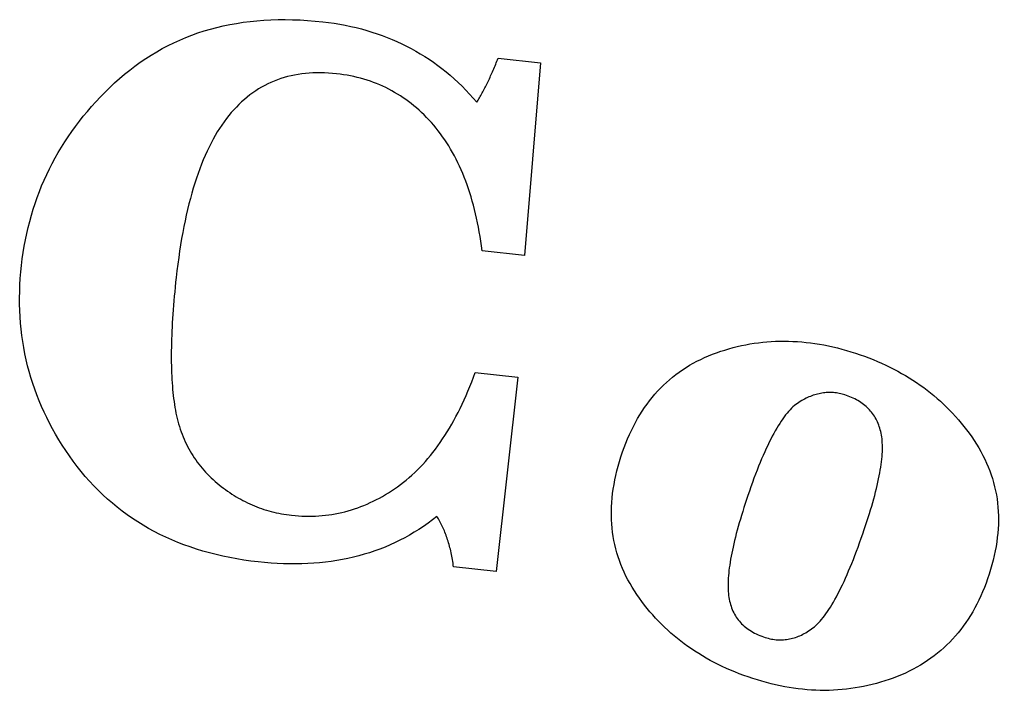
# Model space of a CAD drawing. Header units: metres. Extents: x -106 to 107, y -104 to 107.
# Drawn here: x 0.86 to 27.12, y 58.33 to 76.33 of the extents above; entities that cross this region are included whole.
import ezdxf

# ---------------------------------------------------------------- set-up
doc = ezdxf.new("R2010")
doc.units = ezdxf.units.M

msp = doc.modelspace()

# ---------------------------------------------------------------- linework, layer by layer
for p, q in [((6.32648, 76.1592), (6.50243, 76.1957)), ((6.50243, 76.1957), (6.68062, 76.2278)), ((6.68062, 76.2278), (6.86107, 76.2555)), ((6.86107, 76.2555), (7.04376, 76.2787)), ((7.04376, 76.2787), (7.22873, 76.2976)), ((7.22873, 76.2976), (7.41594, 76.312)), ((7.41594, 76.312), (7.60541, 76.3221)), ((7.60541, 76.3221), (7.7971, 76.3277)), ((7.7971, 76.3277), (7.99109, 76.3289)), ((7.99109, 76.3289), (8.1873, 76.3258)), ((8.1873, 76.3258), (8.38577, 76.3182)), ((8.38577, 76.3182), (8.58649, 76.3062)), ((8.58649, 76.3062), (8.78946, 76.2898)), ((8.78946, 76.2898), (8.99469, 76.269)), ((8.99469, 76.269), (9.1483, 76.2503)), ((9.1483, 76.2503), (9.30016, 76.2287)), ((9.30016, 76.2287), (9.45024, 76.2041)), ((9.45024, 76.2041), (9.59857, 76.1767)), ((9.59857, 76.1767), (9.7451, 76.1463)), ((5.3181, 75.8478), (5.48053, 75.9107)), ((5.48053, 75.9107), (5.64522, 75.9692)), ((5.64522, 75.9692), (5.81215, 76.0234)), ((5.81215, 76.0234), (5.98134, 76.0731)), ((5.98134, 76.0731), (6.15279, 76.1184)), ((6.15279, 76.1184), (6.32648, 76.1592)), ((9.7451, 76.1463), (9.88991, 76.113)), ((9.88991, 76.113), (10.0329, 76.0768)), ((10.0329, 76.0768), (10.1742, 76.0377)), ((10.1742, 76.0377), (10.3137, 75.9956)), ((10.3137, 75.9956), (10.4514, 75.9506)), ((10.4514, 75.9506), (10.5874, 75.9027)), ((10.5874, 75.9027), (10.7216, 75.8519)), ((4.84433, 75.6326), (5, 75.7087)), ((5, 75.7087), (5.15791, 75.7805)), ((5.15791, 75.7805), (5.3181, 75.8478)), ((10.7216, 75.8519), (10.854, 75.7982)), ((10.854, 75.7982), (10.9846, 75.7415)), ((10.9846, 75.7415), (11.1136, 75.6819)), ((11.1136, 75.6819), (11.2407, 75.6194)), ((4.24417, 75.2839), (4.39082, 75.3777)), ((4.39082, 75.3777), (4.53973, 75.4671)), ((4.53973, 75.4671), (4.6909, 75.552)), ((4.6909, 75.552), (4.84433, 75.6326)), ((11.2407, 75.6194), (11.3661, 75.554)), ((11.3661, 75.554), (11.4897, 75.4857)), ((11.4897, 75.4857), (11.6115, 75.4144)), ((11.6115, 75.4144), (11.7316, 75.3402)), ((3.9576, 75.0831), (4.09976, 75.1857)), ((4.09976, 75.1857), (4.24417, 75.2839)), ((11.7316, 75.3402), (11.8499, 75.2631)), ((11.8499, 75.2631), (11.9664, 75.1831)), ((11.9664, 75.1831), (12.0812, 75.1002)), ((13.6187, 75.0884), (13.6355, 75.1286)), ((13.6355, 75.1286), (13.6523, 75.1692)), ((13.6523, 75.1692), (13.6691, 75.2101)), ((13.6691, 75.2101), (13.6858, 75.2514)), ((13.6858, 75.2514), (13.7025, 75.2931)), ((13.7025, 75.2931), (14.8365, 75.1667)), ((14.8365, 75.1667), (14.406, 69.9986)), ((3.54465, 74.7489), (3.68005, 74.8647)), ((3.68005, 74.8647), (3.8177, 74.9761)), ((3.8177, 74.9761), (3.9576, 75.0831)), ((8.33449, 74.8578), (8.23874, 74.8406)), ((8.43156, 74.8721), (8.33449, 74.8578)), ((8.53003, 74.8837), (8.43156, 74.8721)), ((8.62984, 74.8924), (8.53003, 74.8837)), ((8.731, 74.8983), (8.62984, 74.8924)), ((8.83353, 74.9015), (8.731, 74.8983)), ((8.93741, 74.9018), (8.83353, 74.9015)), ((9.04265, 74.8994), (8.93741, 74.9018)), ((9.14925, 74.8941), (9.04265, 74.8994)), ((9.2572, 74.886), (9.14925, 74.8941)), ((9.3665, 74.8752), (9.2572, 74.886)), ((9.46158, 74.8636), (9.3665, 74.8752)), ((9.55566, 74.8501), (9.46158, 74.8636)), ((9.64874, 74.8347), (9.55566, 74.8501)), ((12.0812, 75.1002), (12.1942, 75.0143)), ((12.1942, 75.0143), (12.3055, 74.9255)), ((12.3055, 74.9255), (12.415, 74.8338)), ((13.4997, 74.817), (13.5168, 74.8547)), ((13.5168, 74.8547), (13.5339, 74.8927)), ((13.5339, 74.8927), (13.5509, 74.9311)), ((13.5509, 74.9311), (13.5679, 74.9699)), ((13.5679, 74.9699), (13.5849, 75.009)), ((13.5849, 75.009), (13.6018, 75.0485)), ((13.6018, 75.0485), (13.6187, 75.0884)), ((3.28119, 74.5055), (3.4115, 74.6287)), ((3.4115, 74.6287), (3.54465, 74.7489)), ((7.52161, 74.6026), (7.43808, 74.5602)), ((7.60651, 74.6422), (7.52161, 74.6026)), ((7.69275, 74.6789), (7.60651, 74.6422)), ((7.78036, 74.7129), (7.69275, 74.6789)), ((7.86932, 74.744), (7.78036, 74.7129)), ((7.95964, 74.7724), (7.86932, 74.744)), ((8.05132, 74.7979), (7.95964, 74.7724)), ((8.14436, 74.8207), (8.05132, 74.7979)), ((8.23874, 74.8406), (8.14436, 74.8207)), ((9.74078, 74.8174), (9.64874, 74.8347)), ((9.83185, 74.7982), (9.74078, 74.8174)), ((9.92189, 74.7771), (9.83185, 74.7982)), ((10.0109, 74.7542), (9.92189, 74.7771)), ((10.099, 74.7293), (10.0109, 74.7542)), ((10.186, 74.7026), (10.099, 74.7293)), ((10.272, 74.6739), (10.186, 74.7026)), ((10.357, 74.6434), (10.272, 74.6739)), ((10.441, 74.611), (10.357, 74.6434)), ((10.524, 74.5766), (10.441, 74.611)), ((12.415, 74.8338), (12.5227, 74.7392)), ((12.5227, 74.7392), (12.6286, 74.6416)), ((12.6286, 74.6416), (12.7328, 74.5412)), ((13.3789, 74.5635), (13.3963, 74.5986)), ((13.3963, 74.5986), (13.4136, 74.6341)), ((13.4136, 74.6341), (13.4309, 74.67)), ((13.4309, 74.67), (13.4482, 74.7062)), ((13.4482, 74.7062), (13.4654, 74.7428)), ((13.4654, 74.7428), (13.4826, 74.7797)), ((13.4826, 74.7797), (13.4997, 74.817)), ((3.03079, 74.2544), (3.1543, 74.3807)), ((3.1543, 74.3807), (3.28119, 74.5055)), ((7.11749, 74.3628), (7.04074, 74.3064)), ((7.1956, 74.4164), (7.11749, 74.3628)), ((7.27505, 74.4671), (7.1956, 74.4164)), ((7.35588, 74.5151), (7.27505, 74.4671)), ((7.43808, 74.5602), (7.35588, 74.5151)), ((10.606, 74.5404), (10.524, 74.5766)), ((10.687, 74.5023), (10.606, 74.5404)), ((10.767, 74.4623), (10.687, 74.5023)), ((10.8459, 74.4205), (10.767, 74.4623)), ((10.9239, 74.3767), (10.8459, 74.4205)), ((11.0008, 74.331), (10.9239, 74.3767)), ((11.0768, 74.2834), (11.0008, 74.331)), ((12.7328, 74.5412), (12.8352, 74.4378)), ((12.8352, 74.4378), (12.9359, 74.3315)), ((12.9359, 74.3315), (13.0348, 74.2222)), ((13.2386, 74.2957), (13.2563, 74.3279)), ((13.2563, 74.3279), (13.2739, 74.3604)), ((13.2739, 74.3604), (13.2915, 74.3934)), ((13.2915, 74.3934), (13.3091, 74.4267)), ((13.3091, 74.4267), (13.3266, 74.4603)), ((13.3266, 74.4603), (13.3441, 74.4944)), ((13.3441, 74.4944), (13.3615, 74.5288)), ((13.3615, 74.5288), (13.3789, 74.5635)), ((2.79407, 73.997), (2.91072, 74.1264)), ((2.91072, 74.1264), (3.03079, 74.2544)), ((6.8186, 74.1206), (6.74727, 74.053)), ((6.89128, 74.1853), (6.8186, 74.1206)), ((6.96533, 74.2473), (6.89128, 74.1853)), ((7.04074, 74.3064), (6.96533, 74.2473)), ((11.1517, 74.234), (11.0768, 74.2834)), ((11.2256, 74.1826), (11.1517, 74.234)), ((11.2986, 74.1294), (11.2256, 74.1826)), ((11.3705, 74.0742), (11.2986, 74.1294)), ((11.4414, 74.0172), (11.3705, 74.0742)), ((13.0348, 74.2222), (13.1319, 74.1101)), ((13.1319, 74.1101), (13.1498, 74.1401)), ((13.1498, 74.1401), (13.1676, 74.1705)), ((13.1676, 74.1705), (13.1854, 74.2012)), ((13.1854, 74.2012), (13.2032, 74.2323)), ((13.2032, 74.2323), (13.2209, 74.2638)), ((13.2209, 74.2638), (13.2386, 74.2957)), ((2.57097, 73.7333), (2.6808, 73.8659)), ((2.6808, 73.8659), (2.79407, 73.997)), ((6.54141, 73.8335), (6.47552, 73.7547)), ((6.60867, 73.9094), (6.54141, 73.8335)), ((6.67731, 73.9826), (6.60867, 73.9094)), ((6.74727, 74.053), (6.67731, 73.9826)), ((11.5113, 73.9583), (11.4414, 74.0172)), ((11.5802, 73.8975), (11.5113, 73.9583)), ((11.648, 73.8348), (11.5802, 73.8975)), ((11.7149, 73.7702), (11.648, 73.8348)), ((2.36151, 73.4634), (2.46454, 73.5991)), ((2.46454, 73.5991), (2.57097, 73.7333)), ((6.34779, 73.5882), (6.28595, 73.5003)), ((6.41096, 73.673), (6.34779, 73.5882)), ((6.47552, 73.7547), (6.41096, 73.673)), ((11.7808, 73.7036), (11.7149, 73.7702)), ((11.8456, 73.6353), (11.7808, 73.7036)), ((11.9095, 73.565), (11.8456, 73.6353)), ((11.9723, 73.4928), (11.9095, 73.565)), ((2.16573, 73.1872), (2.26192, 73.3261)), ((2.26192, 73.3261), (2.36151, 73.4634)), ((6.16637, 73.315), (6.10861, 73.2177)), ((6.22548, 73.4092), (6.16637, 73.315)), ((6.28595, 73.5003), (6.22548, 73.4092)), ((12.034, 73.4188), (11.9723, 73.4928)), ((12.0943, 73.3431), (12.034, 73.4188)), ((12.1533, 73.2656), (12.0943, 73.3431)), ((1.98358, 72.9048), (2.07295, 73.0468)), ((2.07295, 73.0468), (2.16573, 73.1872)), ((5.99716, 73.0137), (5.94347, 72.907)), ((6.05222, 73.1173), (5.99716, 73.0137)), ((6.10861, 73.2177), (6.05222, 73.1173)), ((12.2108, 73.1863), (12.1533, 73.2656)), ((12.2669, 73.1053), (12.2108, 73.1863)), ((12.3216, 73.0225), (12.2669, 73.1053)), ((12.375, 72.938), (12.3216, 73.0225)), ((1.81508, 72.616), (1.89761, 72.7612)), ((1.89761, 72.7612), (1.98358, 72.9048)), ((5.89116, 72.7972), (5.84018, 72.6843)), ((5.94347, 72.907), (5.89116, 72.7972)), ((12.4269, 72.8517), (12.375, 72.938)), ((12.4775, 72.7637), (12.4269, 72.8517)), ((12.5266, 72.6739), (12.4775, 72.7637)), ((1.73595, 72.4693), (1.81508, 72.616)), ((5.79057, 72.5682), (5.74229, 72.449)), ((5.84018, 72.6843), (5.79057, 72.5682)), ((12.5744, 72.5824), (12.5266, 72.6739)), ((12.6207, 72.4891), (12.5744, 72.5824)), ((12.6657, 72.394), (12.6207, 72.4891)), ((1.58792, 72.1712), (1.66022, 72.3211)), ((1.66022, 72.3211), (1.73595, 72.4693)), ((5.6954, 72.3267), (5.64986, 72.2013)), ((5.74229, 72.449), (5.6954, 72.3267)), ((12.7093, 72.2972), (12.6657, 72.394)), ((12.7514, 72.1987), (12.7093, 72.2972)), ((1.45354, 71.8668), (1.51903, 72.0198)), ((1.51903, 72.0198), (1.58792, 72.1712)), ((5.60567, 72.0727), (5.56284, 71.941)), ((5.64986, 72.2013), (5.60567, 72.0727)), ((12.7922, 72.0984), (12.7514, 72.1987)), ((12.8316, 71.9963), (12.7922, 72.0984)), ((12.8696, 71.8925), (12.8316, 71.9963)), ((1.33281, 71.5562), (1.39148, 71.7123)), ((1.39148, 71.7123), (1.45354, 71.8668)), ((5.52136, 71.8062), (5.48125, 71.6682)), ((5.56284, 71.941), (5.52136, 71.8062)), ((12.9062, 71.787), (12.8696, 71.8925)), ((12.9414, 71.6797), (12.9062, 71.787)), ((1.27756, 71.3985), (1.33281, 71.5562)), ((5.44249, 71.5271), (5.40508, 71.3829)), ((5.48125, 71.6682), (5.44249, 71.5271)), ((12.9752, 71.5706), (12.9414, 71.6797)), ((13.0076, 71.4598), (12.9752, 71.5706)), ((13.0386, 71.3472), (13.0076, 71.4598)), ((1.17731, 71.0784), (1.22574, 71.2392)), ((1.22574, 71.2392), (1.27756, 71.3985)), ((5.36903, 71.2356), (5.33434, 71.0851)), ((5.40508, 71.3829), (5.36903, 71.2356)), ((13.0682, 71.2329), (13.0386, 71.3472)), ((13.0965, 71.1168), (13.0682, 71.2329)), ((1.09068, 70.7521), (1.13229, 70.916)), ((1.13229, 70.916), (1.17731, 71.0784)), ((5.30101, 70.9315), (5.26904, 70.7748)), ((5.33434, 71.0851), (5.30101, 70.9315)), ((13.1233, 70.9989), (13.0965, 71.1168)), ((13.1487, 70.8794), (13.1233, 70.9989)), ((1.05251, 70.5866), (1.09068, 70.7521)), ((5.26904, 70.7748), (5.23843, 70.615)), ((13.1728, 70.758), (13.1487, 70.8794)), ((13.1954, 70.6349), (13.1728, 70.758)), ((0.98636, 70.2508), (1.01773, 70.4195)), ((1.01773, 70.4195), (1.05251, 70.5866)), ((5.20915, 70.452), (5.18124, 70.2859)), ((5.23843, 70.615), (5.20915, 70.452)), ((13.2167, 70.5101), (13.1954, 70.6349)), ((13.2365, 70.3835), (13.2167, 70.5101)), ((0.95842, 70.0806), (0.98636, 70.2508)), ((5.18124, 70.2859), (5.15471, 70.1167)), ((13.255, 70.2551), (13.2365, 70.3835)), ((13.2721, 70.125), (13.255, 70.2551)), ((14.406, 69.9986), (13.2721, 70.125)), ((0.91275, 69.7355), (0.93388, 69.9088)), ((0.93388, 69.9088), (0.95842, 70.0806)), ((5.12952, 69.9444), (5.10568, 69.7689)), ((5.15471, 70.1167), (5.12952, 69.9444)), ((0.89493, 69.5594), (0.91275, 69.7355)), ((5.10568, 69.7689), (5.08321, 69.5903)), ((0.8705, 69.2103), (0.88083, 69.3843)), ((0.88083, 69.3843), (0.89493, 69.5594)), ((5.06209, 69.4086), (5.04811, 69.2805)), ((5.08321, 69.5903), (5.06209, 69.4086)), ((0.86389, 69.0373), (0.8705, 69.2103)), ((5.03491, 69.1539), (5.02251, 69.0289)), ((5.04811, 69.2805), (5.03491, 69.1539)), ((0.86104, 68.8654), (0.86389, 69.0373)), ((0.86192, 68.6945), (0.86104, 68.8654)), ((5.01086, 68.9054), (5.00003, 68.7835)), ((5.02251, 69.0289), (5.01086, 68.9054)), ((0.86656, 68.5248), (0.86192, 68.6945)), ((4.98999, 68.6631), (4.98073, 68.5443)), ((5.00003, 68.7835), (4.98999, 68.6631)), ((0.87494, 68.356), (0.86656, 68.5248)), ((0.88705, 68.1883), (0.87494, 68.356)), ((4.96457, 68.3114), (4.95767, 68.1973)), ((4.97226, 68.4271), (4.96457, 68.3114)), ((4.98073, 68.5443), (4.97226, 68.4271)), ((0.90291, 68.0217), (0.88705, 68.1883)), ((0.92252, 67.8562), (0.90291, 68.0217)), ((4.95155, 68.0847), (4.94623, 67.9736)), ((4.95767, 68.1973), (4.95155, 68.0847)), ((0.94586, 67.6917), (0.92252, 67.8562)), ((4.94168, 67.8642), (4.93793, 67.7562)), ((4.94623, 67.9736), (4.94168, 67.8642)), ((0.97295, 67.5282), (0.94586, 67.6917)), ((1.00378, 67.3658), (0.97295, 67.5282)), ((4.93279, 67.545), (4.9314, 67.4418)), ((4.93495, 67.6498), (4.93279, 67.545)), ((4.93793, 67.7562), (4.93495, 67.6498)), ((19.7827, 67.4644), (19.8941, 67.4975)), ((19.8941, 67.4975), (20.006, 67.5282)), ((20.006, 67.5282), (20.1183, 67.5564)), ((20.1183, 67.5564), (20.2309, 67.5821)), ((20.2309, 67.5821), (20.3439, 67.6053)), ((20.3439, 67.6053), (20.4572, 67.626)), ((20.4572, 67.626), (20.571, 67.6442)), ((20.571, 67.6442), (20.6851, 67.66)), ((20.6851, 67.66), (20.7995, 67.6733)), ((20.7995, 67.6733), (20.9144, 67.6841)), ((20.9144, 67.6841), (21.0296, 67.6925)), ((21.0296, 67.6925), (21.1452, 67.6983)), ((21.1452, 67.6983), (21.2611, 67.7017)), ((21.2611, 67.7017), (21.3774, 67.7026)), ((21.3774, 67.7026), (21.4941, 67.701)), ((21.4941, 67.701), (21.6112, 67.6969)), ((21.6112, 67.6969), (21.7286, 67.6904)), ((21.7286, 67.6904), (21.8464, 67.6814)), ((21.8464, 67.6814), (21.9646, 67.6699)), ((21.9646, 67.6699), (22.0831, 67.6559)), ((22.0831, 67.6559), (22.202, 67.6394)), ((22.202, 67.6394), (22.3213, 67.6205)), ((22.3213, 67.6205), (22.4409, 67.5991)), ((22.4409, 67.5991), (22.5609, 67.5751)), ((22.5609, 67.5751), (22.6813, 67.5488)), ((22.6813, 67.5488), (22.8021, 67.5199)), ((22.8021, 67.5199), (22.9232, 67.4886)), ((1.03838, 67.2045), (1.00378, 67.3658)), ((4.9314, 67.4418), (4.93077, 67.34)), ((4.93077, 67.34), (4.93097, 67.2399)), ((4.93097, 67.2399), (4.93193, 67.1413)), ((19.1351, 67.2136), (19.2384, 67.2616)), ((19.2384, 67.2616), (19.3438, 67.3072)), ((19.3438, 67.3072), (19.4512, 67.3502)), ((19.4512, 67.3502), (19.5608, 67.3907)), ((19.5608, 67.3907), (19.6715, 67.4288)), ((19.6715, 67.4288), (19.7827, 67.4644)), ((22.9232, 67.4886), (23.0447, 67.4548)), ((23.0447, 67.4548), (23.1666, 67.4184)), ((23.1666, 67.4184), (23.2888, 67.3797)), ((23.2888, 67.3797), (23.4114, 67.3384)), ((23.4114, 67.3384), (23.5304, 67.2961)), ((23.5304, 67.2961), (23.6478, 67.2521)), ((23.6478, 67.2521), (23.7635, 67.2063)), ((1.07669, 67.0442), (1.03838, 67.2045)), ((1.11876, 66.885), (1.07669, 67.0442)), ((4.93193, 67.1413), (4.93369, 67.0442)), ((4.93369, 67.0442), (4.93622, 66.9487)), ((18.6496, 66.9357), (18.7425, 66.9963)), ((18.7425, 66.9963), (18.8375, 67.0544)), ((18.8375, 67.0544), (18.9346, 67.1099)), ((18.9346, 67.1099), (19.0338, 67.163)), ((19.0338, 67.163), (19.1351, 67.2136)), ((23.7635, 67.2063), (23.8776, 67.1588)), ((23.8776, 67.1588), (23.99, 67.1096)), ((23.99, 67.1096), (24.1008, 67.0587)), ((24.1008, 67.0587), (24.21, 67.0061)), ((24.21, 67.0061), (24.3175, 66.9518)), ((1.16457, 66.7268), (1.11876, 66.885)), ((1.21411, 66.5697), (1.16457, 66.7268)), ((4.93622, 66.9487), (4.93954, 66.8548)), ((4.93954, 66.8548), (4.94365, 66.7624)), ((4.94365, 66.7624), (4.94855, 66.6715)), ((12.9909, 66.6077), (13.039, 66.7335)), ((13.039, 66.7335), (13.0862, 66.8615)), ((13.0862, 66.8615), (14.2301, 66.7339)), ((14.2301, 66.7339), (13.6484, 61.5182)), ((18.2984, 66.6682), (18.3831, 66.7389)), ((18.3831, 66.7389), (18.4698, 66.807)), ((18.4698, 66.807), (18.5587, 66.8726)), ((18.5587, 66.8726), (18.6496, 66.9357)), ((24.3175, 66.9518), (24.4234, 66.8958)), ((24.4234, 66.8958), (24.5276, 66.838)), ((24.5276, 66.838), (24.6302, 66.7785)), ((24.6302, 66.7785), (24.7312, 66.7174)), ((24.7312, 66.7174), (24.8305, 66.6545)), ((1.26741, 66.4137), (1.21411, 66.5697)), ((4.94855, 66.6715), (4.95424, 66.5822)), ((4.95424, 66.5822), (4.96071, 66.4945)), ((4.96071, 66.4945), (4.96797, 66.4083)), ((12.8916, 66.3627), (12.9417, 66.4841)), ((12.9417, 66.4841), (12.9909, 66.6077)), ((18.0568, 66.4413), (18.1352, 66.5195)), ((18.1352, 66.5195), (18.2158, 66.5951)), ((18.2158, 66.5951), (18.2984, 66.6682)), ((24.8305, 66.6545), (24.9282, 66.5899)), ((24.9282, 66.5899), (25.0242, 66.5235)), ((25.0242, 66.5235), (25.1187, 66.4555)), ((25.1187, 66.4555), (25.2114, 66.3857)), ((1.32445, 66.2587), (1.26741, 66.4137)), ((1.38524, 66.1048), (1.32445, 66.2587)), ((4.96797, 66.4083), (4.97603, 66.3237)), ((4.97603, 66.3237), (4.98486, 66.2406)), ((4.98486, 66.2406), (4.99448, 66.1591)), ((12.7883, 66.1265), (12.8404, 66.2435)), ((12.8404, 66.2435), (12.8916, 66.3627)), ((17.7636, 66.1036), (17.8338, 66.1918)), ((17.8338, 66.1918), (17.906, 66.2775)), ((17.906, 66.2775), (17.9804, 66.3606)), ((17.9804, 66.3606), (18.0568, 66.4413)), ((22.0015, 66.1869), (21.9626, 66.1686)), ((22.0404, 66.2041), (22.0015, 66.1869)), ((22.0792, 66.2201), (22.0404, 66.2041)), ((22.1181, 66.235), (22.0792, 66.2201)), ((22.1569, 66.2488), (22.1181, 66.235)), ((22.1957, 66.2614), (22.1569, 66.2488)), ((22.2345, 66.2728), (22.1957, 66.2614)), ((22.2733, 66.2831), (22.2345, 66.2728)), ((22.3121, 66.2922), (22.2733, 66.2831)), ((22.3508, 66.3002), (22.3121, 66.2922)), ((22.3896, 66.307), (22.3508, 66.3002)), ((22.4283, 66.3127), (22.3896, 66.307)), ((22.467, 66.3172), (22.4283, 66.3127)), ((22.5056, 66.3206), (22.467, 66.3172)), ((22.5443, 66.3228), (22.5056, 66.3206)), ((22.583, 66.3239), (22.5443, 66.3228)), ((22.6216, 66.3238), (22.583, 66.3239)), ((22.6602, 66.3226), (22.6216, 66.3238)), ((22.6988, 66.3202), (22.6602, 66.3226)), ((22.7374, 66.3167), (22.6988, 66.3202)), ((22.7759, 66.312), (22.7374, 66.3167)), ((22.8145, 66.3062), (22.7759, 66.312)), ((22.853, 66.2992), (22.8145, 66.3062)), ((22.8915, 66.2911), (22.853, 66.2992)), ((22.93, 66.2818), (22.8915, 66.2911)), ((22.9685, 66.2714), (22.93, 66.2818)), ((23.0069, 66.2599), (22.9685, 66.2714)), ((23.0453, 66.2471), (23.0069, 66.2599)), ((23.0931, 66.2299), (23.0453, 66.2471)), ((23.1397, 66.2117), (23.0931, 66.2299)), ((23.1851, 66.1926), (23.1397, 66.2117)), ((23.2293, 66.1726), (23.1851, 66.1926)), ((25.2114, 66.3857), (25.3026, 66.3143)), ((25.3026, 66.3143), (25.3921, 66.2411)), ((25.3921, 66.2411), (25.4799, 66.1662)), ((1.44977, 65.9519), (1.38524, 66.1048)), ((1.51804, 65.8), (1.44977, 65.9519)), ((4.99448, 66.1591), (5.00488, 66.0791)), ((5.00488, 66.0791), (5.01608, 66.0007)), ((5.01608, 66.0007), (5.02832, 65.9236)), ((5.02832, 65.9236), (5.04187, 65.8474)), ((12.6809, 65.8991), (12.7351, 66.0117)), ((12.7351, 66.0117), (12.7883, 66.1265)), ((17.5654, 65.824), (17.6294, 65.9197)), ((17.6294, 65.9197), (17.6955, 66.0129)), ((17.6955, 66.0129), (17.7636, 66.1036)), ((21.6114, 65.9379), (21.5721, 65.9003)), ((21.6506, 65.9727), (21.6114, 65.9379)), ((21.6898, 66.0045), (21.6506, 65.9727)), ((21.7288, 66.0335), (21.6898, 66.0045)), ((21.7678, 66.0597), (21.7288, 66.0335)), ((21.8068, 66.0838), (21.7678, 66.0597)), ((21.8457, 66.1067), (21.8068, 66.0838)), ((21.8847, 66.1285), (21.8457, 66.1067)), ((21.9236, 66.1491), (21.8847, 66.1285)), ((21.9626, 66.1686), (21.9236, 66.1491)), ((23.2723, 66.1516), (23.2293, 66.1726)), ((23.314, 66.1297), (23.2723, 66.1516)), ((23.3546, 66.1068), (23.314, 66.1297)), ((23.3939, 66.083), (23.3546, 66.1068)), ((23.4321, 66.0583), (23.3939, 66.083)), ((23.469, 66.0326), (23.4321, 66.0583)), ((23.5047, 66.006), (23.469, 66.0326)), ((23.5393, 65.9784), (23.5047, 66.006)), ((23.5726, 65.9499), (23.5393, 65.9784)), ((23.6047, 65.9204), (23.5726, 65.9499)), ((23.6356, 65.89), (23.6047, 65.9204)), ((25.4799, 66.1662), (25.5661, 66.0896)), ((25.5661, 66.0896), (25.6507, 66.0112)), ((25.6507, 66.0112), (25.7337, 65.9312)), ((25.7337, 65.9312), (25.815, 65.8494)), ((1.59006, 65.6493), (1.51804, 65.8)), ((5.04187, 65.8474), (5.05672, 65.7721)), ((5.05672, 65.7721), (5.07285, 65.6977)), ((5.07285, 65.6977), (5.09029, 65.6242)), ((12.5124, 65.5744), (12.5696, 65.6804)), ((12.5696, 65.6804), (12.6258, 65.7887)), ((12.6258, 65.7887), (12.6809, 65.8991)), ((17.4437, 65.6251), (17.5035, 65.7258)), ((17.5035, 65.7258), (17.5654, 65.824)), ((21.3746, 65.6689), (21.3349, 65.614)), ((21.4143, 65.7209), (21.3746, 65.6689)), ((21.4538, 65.7701), (21.4143, 65.7209)), ((21.4933, 65.8163), (21.4538, 65.7701)), ((21.5328, 65.8597), (21.4933, 65.8163)), ((21.5721, 65.9003), (21.5328, 65.8597)), ((23.6653, 65.8587), (23.6356, 65.89)), ((23.6938, 65.8264), (23.6653, 65.8587)), ((23.7211, 65.7932), (23.6938, 65.8264)), ((23.7472, 65.759), (23.7211, 65.7932)), ((23.772, 65.7239), (23.7472, 65.759)), ((23.7957, 65.6879), (23.772, 65.7239)), ((23.8182, 65.6509), (23.7957, 65.6879)), ((25.815, 65.8494), (25.8946, 65.766)), ((25.8946, 65.766), (25.9726, 65.6808)), ((25.9726, 65.6808), (26.049, 65.5939)), ((1.6658, 65.4996), (1.59006, 65.6493)), ((1.7453, 65.3509), (1.6658, 65.4996)), ((5.09029, 65.6242), (5.10904, 65.5517)), ((5.10904, 65.5517), (5.12907, 65.4801)), ((5.12907, 65.4801), (5.15042, 65.4094)), ((5.15042, 65.4094), (5.17305, 65.3396)), ((12.3951, 65.3689), (12.4543, 65.4706)), ((12.4543, 65.4706), (12.5124, 65.5744)), ((17.2766, 65.3078), (17.3302, 65.4161)), ((17.3302, 65.4161), (17.3859, 65.5218)), ((17.3859, 65.5218), (17.4437, 65.6251)), ((21.2152, 65.4319), (21.1752, 65.3655)), ((21.2552, 65.4955), (21.2152, 65.4319)), ((21.2951, 65.5562), (21.2552, 65.4955)), ((21.3349, 65.614), (21.2951, 65.5562)), ((23.8394, 65.613), (23.8182, 65.6509)), ((23.8595, 65.5741), (23.8394, 65.613)), ((23.8783, 65.5343), (23.8595, 65.5741)), ((23.896, 65.4936), (23.8783, 65.5343)), ((23.9124, 65.4519), (23.896, 65.4936)), ((23.9276, 65.4092), (23.9124, 65.4519)), ((23.9417, 65.3657), (23.9276, 65.4092)), ((26.049, 65.5939), (26.1238, 65.5053)), ((26.1238, 65.5053), (26.1969, 65.415)), ((26.1969, 65.415), (26.2683, 65.3229)), ((1.82855, 65.2034), (1.7453, 65.3509)), ((1.91556, 65.0568), (1.82855, 65.2034)), ((5.17305, 65.3396), (5.19701, 65.2707)), ((5.19701, 65.2707), (5.22224, 65.2028)), ((5.22224, 65.2028), (5.24878, 65.1358)), ((5.24878, 65.1358), (5.27663, 65.0697)), ((12.2116, 65.0771), (12.2738, 65.1722)), ((12.2738, 65.1722), (12.335, 65.2694)), ((12.335, 65.2694), (12.3951, 65.3689)), ((17.1755, 65.0838), (17.225, 65.1971)), ((17.225, 65.1971), (17.2766, 65.3078)), ((21.0546, 65.1489), (21.0143, 65.071)), ((21.0949, 65.224), (21.0546, 65.1489)), ((21.1351, 65.2962), (21.0949, 65.224)), ((21.1752, 65.3655), (21.1351, 65.2962)), ((23.9545, 65.3212), (23.9417, 65.3657)), ((23.9661, 65.2757), (23.9545, 65.3212)), ((23.9765, 65.2293), (23.9661, 65.2757)), ((23.9857, 65.182), (23.9765, 65.2293)), ((23.9936, 65.1332), (23.9857, 65.182)), ((24.0002, 65.0825), (23.9936, 65.1332)), ((26.2683, 65.3229), (26.3382, 65.2292)), ((26.3382, 65.2292), (26.4064, 65.1337)), ((26.4064, 65.1337), (26.4729, 65.0365)), ((2.00629, 64.9113), (1.91556, 65.0568)), ((2.10075, 64.7669), (2.00629, 64.9113)), ((5.27663, 65.0697), (5.30576, 65.0045)), ((5.30576, 65.0045), (5.33621, 64.9402)), ((5.33621, 64.9402), (5.36795, 64.8768)), ((5.36795, 64.8768), (5.40099, 64.8144)), ((12.0191, 64.8051), (12.0843, 64.8936)), ((12.0843, 64.8936), (12.1485, 64.9842)), ((12.1485, 64.9842), (12.2116, 65.0771)), ((17.0828, 64.8497), (17.1281, 64.968)), ((17.1281, 64.968), (17.1755, 65.0838)), ((20.9334, 64.9065), (20.8928, 64.8199)), ((20.9739, 64.9902), (20.9334, 64.9065)), ((21.0143, 65.071), (20.9739, 64.9902)), ((24.0052, 65.0298), (24.0002, 65.0825)), ((24.0088, 64.9752), (24.0052, 65.0298)), ((24.011, 64.9186), (24.0088, 64.9752)), ((24.0117, 64.86), (24.011, 64.9186)), ((26.4729, 65.0365), (26.537, 64.9381)), ((26.537, 64.9381), (26.5978, 64.8388)), ((2.19897, 64.6236), (2.10075, 64.7669)), ((2.30095, 64.4813), (2.19897, 64.6236)), ((5.40099, 64.8144), (5.43533, 64.7529)), ((5.43533, 64.7529), (5.47096, 64.6923)), ((5.47096, 64.6923), (5.50792, 64.6326)), ((5.50792, 64.6326), (5.54614, 64.5738)), ((11.8176, 64.5528), (11.8858, 64.6347)), ((11.8858, 64.6347), (11.9529, 64.7188)), ((11.9529, 64.7188), (12.0191, 64.8051)), ((16.9969, 64.6015), (17.0395, 64.729)), ((17.0395, 64.729), (17.0828, 64.8497)), ((20.8115, 64.6381), (20.7707, 64.5428)), ((20.8522, 64.7304), (20.8115, 64.6381)), ((20.8928, 64.8199), (20.8522, 64.7304)), ((23.9937, 64.5377), (24.0002, 64.6061)), ((24.0002, 64.6061), (24.0053, 64.6725)), ((24.0053, 64.6725), (24.0089, 64.737)), ((24.0089, 64.737), (24.011, 64.7995)), ((24.011, 64.7995), (24.0117, 64.86)), ((26.5978, 64.8388), (26.6552, 64.7386)), ((26.6552, 64.7386), (26.7093, 64.6376)), ((26.7093, 64.6376), (26.7601, 64.5357)), ((2.40617, 64.3413), (2.30095, 64.4813)), ((5.54614, 64.5738), (5.58569, 64.5159)), ((5.58569, 64.5159), (5.62653, 64.459)), ((5.62653, 64.459), (5.66867, 64.403)), ((5.66867, 64.403), (5.7121, 64.3479)), ((5.7121, 64.3479), (5.75685, 64.2937)), ((11.6071, 64.3202), (11.6783, 64.3956)), ((11.6783, 64.3956), (11.7484, 64.4731)), ((11.7484, 64.4731), (11.8176, 64.5528)), ((16.8885, 64.2244), (16.9214, 64.3492)), ((16.9214, 64.3492), (16.9575, 64.4749)), ((16.9575, 64.4749), (16.9969, 64.6015)), ((20.6889, 64.3437), (20.6479, 64.2399)), ((20.7298, 64.4447), (20.6889, 64.3437)), ((20.7707, 64.5428), (20.7298, 64.4447)), ((23.9656, 64.3207), (23.9764, 64.395)), ((23.9764, 64.395), (23.9858, 64.4673)), ((23.9858, 64.4673), (23.9937, 64.5377)), ((26.7601, 64.5357), (26.8076, 64.4329)), ((26.8076, 64.4329), (26.8518, 64.3293)), ((2.51425, 64.205), (2.40617, 64.3413)), ((2.62515, 64.0723), (2.51425, 64.205)), ((5.75685, 64.2937), (5.80287, 64.2404)), ((5.80287, 64.2404), (5.85022, 64.1881)), ((5.85022, 64.1881), (5.89885, 64.1367)), ((5.89885, 64.1367), (5.94881, 64.0862)), ((5.94881, 64.0862), (6.00003, 64.0366)), ((11.3124, 64.0409), (11.3875, 64.1074)), ((11.3875, 64.1074), (11.4617, 64.1762)), ((11.4617, 64.1762), (11.5349, 64.2471)), ((11.5349, 64.2471), (11.6071, 64.3202)), ((16.8327, 63.9776), (16.859, 64.1006)), ((16.859, 64.1006), (16.8885, 64.2244)), ((20.6068, 64.1331), (20.5656, 64.0235)), ((20.6479, 64.2399), (20.6068, 64.1331)), ((23.9079, 64.0039), (23.9245, 64.0861)), ((23.9245, 64.0861), (23.9397, 64.1662)), ((23.9397, 64.1662), (23.9534, 64.2445)), ((23.9534, 64.2445), (23.9656, 64.3207)), ((26.8518, 64.3293), (26.8926, 64.2247)), ((26.8926, 64.2247), (26.9301, 64.1193)), ((26.9301, 64.1193), (26.9643, 64.0131)), ((2.73885, 63.9432), (2.62515, 64.0723)), ((2.85539, 63.8178), (2.73885, 63.9432)), ((6.00003, 64.0366), (6.05258, 63.9879)), ((6.05258, 63.9879), (6.10641, 63.9401)), ((6.10641, 63.9401), (6.16113, 63.8935)), ((6.16113, 63.8935), (6.21634, 63.848)), ((6.21634, 63.848), (6.272, 63.8038)), ((11.0016, 63.7967), (11.0808, 63.8544)), ((11.0808, 63.8544), (11.159, 63.9144)), ((11.159, 63.9144), (11.2362, 63.9765)), ((11.2362, 63.9765), (11.3124, 64.0409)), ((16.7899, 63.7344), (16.8097, 63.8556)), ((16.8097, 63.8556), (16.8327, 63.9776)), ((20.5244, 63.911), (20.4831, 63.7956)), ((20.5656, 64.0235), (20.5244, 63.911)), ((23.8495, 63.7457), (23.8704, 63.8337)), ((23.8704, 63.8337), (23.8899, 63.9198)), ((23.8899, 63.9198), (23.9079, 64.0039)), ((26.9643, 64.0131), (26.9952, 63.9059)), ((26.9952, 63.9059), (27.0227, 63.7979)), ((2.97473, 63.6959), (2.85539, 63.8178)), ((3.09692, 63.5778), (2.97473, 63.6959)), ((3.22192, 63.4632), (3.09692, 63.5778)), ((6.272, 63.8038), (6.32814, 63.7607)), ((6.32814, 63.7607), (6.38475, 63.7189)), ((6.38475, 63.7189), (6.44182, 63.6782)), ((6.44182, 63.6782), (6.49937, 63.6387)), ((6.49937, 63.6387), (6.55739, 63.6004)), ((6.55739, 63.6004), (6.61588, 63.5634)), ((6.61588, 63.5634), (6.67484, 63.5275)), ((10.5984, 63.5387), (10.6798, 63.5862)), ((10.6798, 63.5862), (10.7608, 63.6358)), ((10.7608, 63.6358), (10.8415, 63.6874)), ((10.8415, 63.6874), (10.9218, 63.741)), ((10.9218, 63.741), (11.0016, 63.7967)), ((16.7603, 63.4949), (16.7735, 63.6142)), ((16.7735, 63.6142), (16.7899, 63.7344)), ((20.403, 63.5645), (20.3656, 63.4535)), ((20.4417, 63.6774), (20.403, 63.5645)), ((20.4831, 63.7956), (20.4417, 63.6774)), ((23.778, 63.4698), (23.8033, 63.5637)), ((23.8033, 63.5637), (23.8271, 63.6557)), ((23.8271, 63.6557), (23.8495, 63.7457)), ((27.0227, 63.7979), (27.047, 63.6891)), ((27.047, 63.6891), (27.0679, 63.5793)), ((27.0679, 63.5793), (27.0855, 63.4687)), ((3.34975, 63.3523), (3.22192, 63.4632)), ((3.48038, 63.245), (3.34975, 63.3523)), ((6.67484, 63.5275), (6.73425, 63.4928)), ((6.73425, 63.4928), (6.79414, 63.4593)), ((6.79414, 63.4593), (6.85451, 63.427)), ((6.85451, 63.427), (6.91534, 63.3959)), ((6.91534, 63.3959), (6.97664, 63.366)), ((6.97664, 63.366), (7.03842, 63.3372)), ((7.03842, 63.3372), (7.10065, 63.3097)), ((7.10065, 63.3097), (7.16336, 63.2834)), ((10.0175, 63.2628), (10.1016, 63.2961)), ((10.1016, 63.2961), (10.1854, 63.3315)), ((10.1854, 63.3315), (10.2688, 63.3689)), ((10.2688, 63.3689), (10.3517, 63.4083)), ((10.3517, 63.4083), (10.4344, 63.4497)), ((10.4344, 63.4497), (10.5166, 63.4932)), ((10.5166, 63.4932), (10.5984, 63.5387)), ((16.7437, 63.259), (16.7504, 63.3765)), ((16.7504, 63.3765), (16.7603, 63.4949)), ((20.3296, 63.3443), (20.295, 63.237)), ((20.3656, 63.4535), (20.3296, 63.3443)), ((23.7232, 63.276), (23.7513, 63.3739)), ((23.7513, 63.3739), (23.778, 63.4698)), ((27.0855, 63.4687), (27.0997, 63.3572)), ((27.0997, 63.3572), (27.1107, 63.2448)), ((3.61385, 63.1414), (3.48038, 63.245)), ((3.75014, 63.0414), (3.61385, 63.1414)), ((3.88924, 62.9449), (3.75014, 63.0414)), ((7.16336, 63.2834), (7.22653, 63.2583)), ((7.22653, 63.2583), (7.29019, 63.2343)), ((7.29019, 63.2343), (7.35429, 63.2116)), ((7.35429, 63.2116), (7.4189, 63.19)), ((7.4189, 63.19), (7.48395, 63.1697)), ((7.48395, 63.1697), (7.54948, 63.1505)), ((7.54948, 63.1505), (7.61549, 63.1326)), ((7.61549, 63.1326), (7.68196, 63.1158)), ((7.68196, 63.1158), (7.74889, 63.1002)), ((7.74889, 63.1002), (7.8163, 63.0858)), ((7.8163, 63.0858), (7.88417, 63.0727)), ((7.88417, 63.0727), (7.95253, 63.0607)), ((7.95253, 63.0607), (8.02133, 63.0499)), ((8.02133, 63.0499), (8.09062, 63.0403)), ((8.09062, 63.0403), (8.16039, 63.0319)), ((8.16039, 63.0319), (8.2527, 63.0226)), ((8.97728, 63.0212), (9.0661, 63.0302)), ((9.0661, 63.0302), (9.15454, 63.0412)), ((9.15454, 63.0412), (9.24258, 63.0542)), ((9.24258, 63.0542), (9.33025, 63.0693)), ((9.33025, 63.0693), (9.41751, 63.0864)), ((9.41751, 63.0864), (9.50438, 63.1055)), ((9.50438, 63.1055), (9.59087, 63.1266)), ((9.59087, 63.1266), (9.67696, 63.1498)), ((9.67696, 63.1498), (9.76268, 63.175)), ((9.76268, 63.175), (9.84799, 63.2022)), ((9.84799, 63.2022), (9.93292, 63.2315)), ((9.93292, 63.2315), (10.0175, 63.2628)), ((16.7402, 63.0267), (16.7403, 63.1424)), ((16.7403, 63.1424), (16.7437, 63.259)), ((20.2617, 63.1315), (20.2297, 63.0279)), ((20.295, 63.237), (20.2617, 63.1315)), ((23.6301, 62.9706), (23.6626, 63.0744)), ((23.6626, 63.0744), (23.6936, 63.1762)), ((23.6936, 63.1762), (23.7232, 63.276)), ((27.1107, 63.2448), (27.1183, 63.1316)), ((27.1183, 63.1316), (27.1226, 63.0175)), ((4.03117, 62.8522), (3.88924, 62.9449)), ((4.17593, 62.763), (4.03117, 62.8522)), ((8.2527, 63.0226), (8.34464, 63.0153)), ((8.34464, 63.0153), (8.43617, 63.0101)), ((8.43617, 63.0101), (8.52734, 63.0069)), ((8.52734, 63.0069), (8.6181, 63.0057)), ((8.6181, 63.0057), (8.7085, 63.0065)), ((8.7085, 63.0065), (8.79848, 63.0094)), ((8.79848, 63.0094), (8.88808, 63.0143)), ((8.88808, 63.0143), (8.97728, 63.0212)), ((11.8213, 62.8171), (11.6997, 62.7326)), ((11.9412, 62.9051), (11.8213, 62.8171)), ((12.0595, 62.9965), (11.9412, 62.9051)), ((12.0798, 62.9642), (12.0595, 62.9965)), ((12.0997, 62.9314), (12.0798, 62.9642)), ((12.1191, 62.8981), (12.0997, 62.9314)), ((12.1382, 62.8642), (12.1191, 62.8981)), ((12.1568, 62.8298), (12.1382, 62.8642)), ((12.1749, 62.7948), (12.1568, 62.8298)), ((12.1927, 62.7593), (12.1749, 62.7948)), ((16.7434, 62.9119), (16.7402, 63.0267)), ((16.7498, 62.798), (16.7434, 62.9119)), ((16.7595, 62.6851), (16.7498, 62.798)), ((20.1699, 62.8263), (20.142, 62.7282)), ((20.1991, 62.9262), (20.1699, 62.8263)), ((20.2297, 63.0279), (20.1991, 62.9262)), ((23.5608, 62.7572), (23.5962, 62.8649)), ((23.5962, 62.8649), (23.6301, 62.9706)), ((27.1212, 62.7867), (27.1156, 62.6699)), ((27.1236, 62.9025), (27.1212, 62.7867)), ((27.1226, 63.0175), (27.1236, 62.9025)), ((4.3235, 62.6776), (4.17593, 62.763)), ((4.47389, 62.5957), (4.3235, 62.6776)), ((4.62712, 62.5174), (4.47389, 62.5957)), ((4.78317, 62.4428), (4.62712, 62.5174)), ((11.4513, 62.5737), (11.3246, 62.4993)), ((11.5763, 62.6514), (11.4513, 62.5737)), ((11.6997, 62.7326), (11.5763, 62.6514)), ((12.21, 62.7233), (12.1927, 62.7593)), ((12.2269, 62.6867), (12.21, 62.7233)), ((12.2434, 62.6495), (12.2269, 62.6867)), ((12.2594, 62.6118), (12.2434, 62.6495)), ((12.275, 62.5736), (12.2594, 62.6118)), ((12.2902, 62.5349), (12.275, 62.5736)), ((12.305, 62.4956), (12.2902, 62.5349)), ((16.7725, 62.573), (16.7595, 62.6851)), ((16.7888, 62.4619), (16.7725, 62.573)), ((20.0903, 62.5377), (20.0665, 62.4453)), ((20.1155, 62.6321), (20.0903, 62.5377)), ((20.142, 62.7282), (20.1155, 62.6321)), ((23.443, 62.4135), (23.4858, 62.536)), ((23.4858, 62.536), (23.524, 62.6476)), ((23.524, 62.6476), (23.5608, 62.7572)), ((27.1066, 62.5523), (27.0943, 62.4339)), ((27.1156, 62.6699), (27.1066, 62.5523)), ((4.94203, 62.3719), (4.78317, 62.4428)), ((5.10373, 62.3045), (4.94203, 62.3719)), ((5.26822, 62.2408), (5.10373, 62.3045)), ((10.9343, 62.2968), (10.8009, 62.236)), ((11.0661, 62.3609), (10.9343, 62.2968)), ((11.1962, 62.4284), (11.0661, 62.3609)), ((11.3246, 62.4993), (11.1962, 62.4284)), ((12.3193, 62.4557), (12.305, 62.4956)), ((12.3332, 62.4153), (12.3193, 62.4557)), ((12.3467, 62.3744), (12.3332, 62.4153)), ((12.3598, 62.3329), (12.3467, 62.3744)), ((12.3724, 62.2909), (12.3598, 62.3329)), ((12.3846, 62.2484), (12.3724, 62.2909)), ((12.3964, 62.2053), (12.3846, 62.2484)), ((16.8083, 62.3516), (16.7888, 62.4619)), ((16.8311, 62.2423), (16.8083, 62.3516)), ((16.8571, 62.1339), (16.8311, 62.2423)), ((20.0229, 62.2659), (20.0031, 62.1789)), ((20.044, 62.3546), (20.0229, 62.2659)), ((20.0665, 62.4453), (20.044, 62.3546)), ((23.3578, 62.1772), (23.4003, 62.2939)), ((23.4003, 62.2939), (23.443, 62.4135)), ((27.0786, 62.3145), (27.0597, 62.1943)), ((27.0943, 62.4339), (27.0786, 62.3145)), ((5.43555, 62.1807), (5.26822, 62.2408)), ((5.60571, 62.1243), (5.43555, 62.1807)), ((5.77867, 62.0714), (5.60571, 62.1243)), ((5.95448, 62.0222), (5.77867, 62.0714)), ((6.1331, 61.9767), (5.95448, 62.0222)), ((10.1081, 61.9835), (9.96449, 61.9432)), ((10.25, 62.0272), (10.1081, 61.9835)), ((10.3903, 62.0743), (10.25, 62.0272)), ((10.5288, 62.1248), (10.3903, 62.0743)), ((10.6657, 62.1787), (10.5288, 62.1248)), ((10.8009, 62.236), (10.6657, 62.1787)), ((12.4078, 62.1616), (12.3964, 62.2053)), ((12.4187, 62.1174), (12.4078, 62.1616)), ((12.4292, 62.0727), (12.4187, 62.1174)), ((12.4393, 62.0275), (12.4292, 62.0727)), ((12.4489, 61.9817), (12.4393, 62.0275)), ((12.4581, 61.9353), (12.4489, 61.9817)), ((16.8865, 62.0264), (16.8571, 62.1339)), ((16.9191, 61.9197), (16.8865, 62.0264)), ((19.9676, 62.0107), (19.9519, 61.9293)), ((19.9847, 62.0939), (19.9676, 62.0107)), ((20.0031, 62.1789), (19.9847, 62.0939)), ((23.2731, 61.9524), (23.3154, 62.0634)), ((23.3154, 62.0634), (23.3578, 62.1772)), ((27.0374, 62.0732), (27.0118, 61.9513)), ((27.0597, 62.1943), (27.0374, 62.0732)), ((6.31454, 61.9347), (6.1331, 61.9767)), ((6.49879, 61.8964), (6.31454, 61.9347)), ((6.68588, 61.8618), (6.49879, 61.8964)), ((6.87579, 61.8307), (6.68588, 61.8618)), ((7.0685, 61.8033), (6.87579, 61.8307)), ((7.26405, 61.7795), (7.0685, 61.8033)), ((7.43643, 61.7619), (7.26405, 61.7795)), ((7.60712, 61.7477), (7.43643, 61.7619)), ((7.77612, 61.7369), (7.60712, 61.7477)), ((7.94344, 61.7295), (7.77612, 61.7369)), ((8.10904, 61.7255), (7.94344, 61.7295)), ((8.27296, 61.7249), (8.10904, 61.7255)), ((8.4352, 61.7277), (8.27296, 61.7249)), ((8.59573, 61.734), (8.4352, 61.7277)), ((8.75459, 61.7436), (8.59573, 61.734)), ((8.91176, 61.7566), (8.75459, 61.7436)), ((9.06723, 61.7731), (8.91176, 61.7566)), ((9.22099, 61.7929), (9.06723, 61.7731)), ((9.37308, 61.8161), (9.22099, 61.7929)), ((9.52347, 61.8428), (9.37308, 61.8161)), ((9.67216, 61.8729), (9.52347, 61.8428)), ((9.81918, 61.9063), (9.67216, 61.8729)), ((9.96449, 61.9432), (9.81918, 61.9063)), ((12.4669, 61.8884), (12.4581, 61.9353)), ((12.4753, 61.841), (12.4669, 61.8884)), ((12.4832, 61.793), (12.4753, 61.841)), ((12.4908, 61.7445), (12.4832, 61.793)), ((12.4978, 61.6954), (12.4908, 61.7445)), ((16.955, 61.814), (16.9191, 61.9197)), ((16.9942, 61.7092), (16.955, 61.814)), ((19.9245, 61.7722), (19.9129, 61.6964)), ((19.9375, 61.8498), (19.9245, 61.7722)), ((19.9519, 61.9293), (19.9375, 61.8498)), ((23.1472, 61.6367), (23.1891, 61.7391)), ((23.1891, 61.7391), (23.231, 61.8443)), ((23.231, 61.8443), (23.2731, 61.9524)), ((26.9829, 61.8285), (26.9506, 61.7048)), ((27.0118, 61.9513), (26.9829, 61.8285)), ((12.5045, 61.6458), (12.4978, 61.6954)), ((13.6484, 61.5182), (12.5045, 61.6458)), ((17.0366, 61.6054), (16.9942, 61.7092)), ((17.0823, 61.5024), (17.0366, 61.6054)), ((17.1313, 61.4003), (17.0823, 61.5024)), ((19.8861, 61.4801), (19.8798, 61.4117)), ((19.8936, 61.5504), (19.8861, 61.4801)), ((19.9026, 61.6225), (19.8936, 61.5504)), ((19.9129, 61.6964), (19.9026, 61.6225)), ((23.064, 61.4406), (23.1055, 61.5372)), ((23.1055, 61.5372), (23.1472, 61.6367)), ((26.8762, 61.4548), (26.834, 61.3285)), ((26.9151, 61.5802), (26.8762, 61.4548)), ((26.9506, 61.7048), (26.9151, 61.5802)), ((17.1835, 61.2992), (17.1313, 61.4003)), ((17.239, 61.1989), (17.1835, 61.2992)), ((17.2978, 61.0996), (17.239, 61.1989)), ((19.8692, 61.2177), (19.8684, 61.1568)), ((19.8714, 61.2806), (19.8692, 61.2177)), ((19.8749, 61.3452), (19.8714, 61.2806)), ((19.8798, 61.4117), (19.8749, 61.3452)), ((22.9402, 61.1679), (22.9813, 61.2559)), ((22.9813, 61.2559), (23.0226, 61.3468)), ((23.0226, 61.3468), (23.064, 61.4406)), ((26.7913, 61.2094), (26.7465, 61.0927)), ((26.834, 61.3285), (26.7913, 61.2094)), ((17.3599, 61.0011), (17.2978, 61.0996)), ((17.4245, 60.904), (17.3599, 61.0011)), ((19.8684, 61.1568), (19.8689, 61.0977)), ((19.8689, 61.0977), (19.8708, 61.0404)), ((19.8708, 61.0404), (19.874, 60.985)), ((19.874, 60.985), (19.8786, 60.9315)), ((19.8786, 60.9315), (19.8846, 60.8795)), ((22.8177, 60.9211), (22.8584, 61.0005)), ((22.8584, 61.0005), (22.8992, 61.0828)), ((22.8992, 61.0828), (22.9402, 61.1679)), ((26.6995, 60.9784), (26.6504, 60.8665)), ((26.7465, 61.0927), (26.6995, 60.9784)), ((17.4908, 60.8085), (17.4245, 60.904)), ((17.559, 60.7148), (17.4908, 60.8085)), ((17.6288, 60.6227), (17.559, 60.7148)), ((19.8846, 60.8795), (19.892, 60.8285)), ((19.892, 60.8285), (19.9008, 60.7785)), ((19.9008, 60.7785), (19.9111, 60.7297)), ((19.9111, 60.7297), (19.9227, 60.6818)), ((19.9227, 60.6818), (19.9358, 60.635)), ((22.6562, 60.6321), (22.6964, 60.7)), ((22.6964, 60.7), (22.7366, 60.7708)), ((22.7366, 60.7708), (22.7771, 60.8445)), ((22.7771, 60.8445), (22.8177, 60.9211)), ((26.5992, 60.757), (26.5459, 60.65)), ((26.6504, 60.8665), (26.5992, 60.757)), ((17.7003, 60.5324), (17.6288, 60.6227)), ((17.7736, 60.4437), (17.7003, 60.5324)), ((17.8487, 60.3568), (17.7736, 60.4437)), ((19.9358, 60.635), (19.9503, 60.5892)), ((19.9503, 60.5892), (19.9662, 60.5446)), ((19.9662, 60.5446), (19.9835, 60.5009)), ((19.9835, 60.5009), (20.0022, 60.4583)), ((20.0022, 60.4583), (20.0224, 60.4167)), ((20.0224, 60.4167), (20.0439, 60.3762)), ((22.497, 60.389), (22.5366, 60.4455)), ((22.5366, 60.4455), (22.5763, 60.5048)), ((22.5763, 60.5048), (22.6162, 60.567)), ((22.6162, 60.567), (22.6562, 60.6321)), ((26.4328, 60.443), (26.3731, 60.3431)), ((26.4904, 60.5453), (26.4328, 60.443)), ((26.5459, 60.65), (26.4904, 60.5453)), ((17.9255, 60.2715), (17.8487, 60.3568)), ((18.004, 60.188), (17.9255, 60.2715)), ((18.0842, 60.1062), (18.004, 60.188)), ((20.0439, 60.3762), (20.0669, 60.3367)), ((20.0669, 60.3367), (20.0913, 60.2983)), ((20.0913, 60.2983), (20.1171, 60.261)), ((20.1171, 60.261), (20.1444, 60.2246)), ((20.1444, 60.2246), (20.173, 60.1893)), ((20.173, 60.1893), (20.2031, 60.1551)), ((20.2031, 60.1551), (20.2345, 60.1219)), ((22.2624, 60.1105), (22.3011, 60.1497)), ((22.3011, 60.1497), (22.34, 60.1918)), ((22.34, 60.1918), (22.379, 60.2368)), ((22.379, 60.2368), (22.4182, 60.2847)), ((22.4182, 60.2847), (22.4575, 60.3354)), ((22.4575, 60.3354), (22.497, 60.389)), ((26.2472, 60.1505), (26.1811, 60.0578)), ((26.3112, 60.2456), (26.2472, 60.1505)), ((26.3731, 60.3431), (26.3112, 60.2456)), ((18.1662, 60.026), (18.0842, 60.1062)), ((18.2499, 59.9476), (18.1662, 60.026)), ((18.3353, 59.8708), (18.2499, 59.9476)), ((20.2345, 60.1219), (20.2674, 60.0898)), ((20.2674, 60.0898), (20.3017, 60.0587)), ((20.3017, 60.0587), (20.3375, 60.0287)), ((20.3375, 60.0287), (20.3746, 59.9997)), ((20.3746, 59.9997), (20.4132, 59.9717)), ((20.4132, 59.9717), (20.4531, 59.9448)), ((20.4531, 59.9448), (20.4945, 59.919)), ((20.4945, 59.919), (20.5373, 59.8942)), ((20.5373, 59.8942), (20.5815, 59.8704)), ((21.9156, 59.8584), (21.9545, 59.8803)), ((21.9545, 59.8803), (21.9932, 59.9036)), ((21.9932, 59.9036), (22.0318, 59.9282)), ((22.0318, 59.9282), (22.0703, 59.9541)), ((22.0703, 59.9541), (22.1087, 59.9814)), ((22.1087, 59.9814), (22.1469, 60.0099)), ((22.1469, 60.0099), (22.1853, 60.0406)), ((22.1853, 60.0406), (22.2238, 60.0741)), ((22.2238, 60.0741), (22.2624, 60.1105)), ((26.0424, 59.8795), (25.9699, 59.794)), ((26.1128, 59.9675), (26.0424, 59.8795)), ((26.1811, 60.0578), (26.1128, 59.9675)), ((18.4225, 59.7958), (18.3353, 59.8708)), ((18.5114, 59.7224), (18.4225, 59.7958)), ((18.6021, 59.6508), (18.5114, 59.7224)), ((18.6945, 59.5809), (18.6021, 59.6508)), ((20.5815, 59.8704), (20.6272, 59.8477)), ((20.6272, 59.8477), (20.6742, 59.826)), ((20.6742, 59.826), (20.7227, 59.8054)), ((20.7227, 59.8054), (20.7725, 59.7859)), ((20.7725, 59.7859), (20.8238, 59.7673)), ((20.8238, 59.7673), (20.8658, 59.7535)), ((20.8658, 59.7535), (20.9076, 59.7409)), ((20.9076, 59.7409), (20.9493, 59.7297)), ((20.9493, 59.7297), (20.9908, 59.7198)), ((20.9908, 59.7198), (21.0323, 59.7113)), ((21.0323, 59.7113), (21.0737, 59.704)), ((21.0737, 59.704), (21.1149, 59.6981)), ((21.1149, 59.6981), (21.156, 59.6935)), ((21.156, 59.6935), (21.197, 59.6903)), ((21.197, 59.6903), (21.2379, 59.6883)), ((21.2379, 59.6883), (21.2787, 59.6877)), ((21.2787, 59.6877), (21.3194, 59.6885)), ((21.3194, 59.6885), (21.3599, 59.6905)), ((21.3599, 59.6905), (21.4004, 59.6939)), ((21.4004, 59.6939), (21.4407, 59.6986)), ((21.4407, 59.6986), (21.4809, 59.7046)), ((21.4809, 59.7046), (21.521, 59.7119)), ((21.521, 59.7119), (21.561, 59.7206)), ((21.561, 59.7206), (21.6008, 59.7306)), ((21.6008, 59.7306), (21.6406, 59.742)), ((21.6406, 59.742), (21.6802, 59.7546)), ((21.6802, 59.7546), (21.7197, 59.7686)), ((21.7197, 59.7686), (21.7592, 59.7839)), ((21.7592, 59.7839), (21.7984, 59.8005)), ((21.7984, 59.8005), (21.8376, 59.8185)), ((21.8376, 59.8185), (21.8767, 59.8378)), ((21.8767, 59.8378), (21.9156, 59.8584)), ((25.8185, 59.6302), (25.7396, 59.5519)), ((25.8953, 59.7109), (25.8185, 59.6302)), ((25.9699, 59.794), (25.8953, 59.7109)), ((18.7886, 59.5126), (18.6945, 59.5809)), ((18.8845, 59.4461), (18.7886, 59.5126)), ((18.9821, 59.3812), (18.8845, 59.4461)), ((19.0814, 59.3181), (18.9821, 59.3812)), ((25.5754, 59.4024), (25.4901, 59.3313)), ((25.6586, 59.4759), (25.5754, 59.4024)), ((25.7396, 59.5519), (25.6586, 59.4759)), ((19.1824, 59.2567), (19.0814, 59.3181)), ((19.2852, 59.1969), (19.1824, 59.2567)), ((19.3898, 59.1389), (19.2852, 59.1969)), ((19.496, 59.0825), (19.3898, 59.1389)), ((25.2214, 59.1322), (25.1276, 59.0707)), ((25.3131, 59.1962), (25.2214, 59.1322)), ((25.4027, 59.2625), (25.3131, 59.1962)), ((25.4901, 59.3313), (25.4027, 59.2625)), ((19.604, 59.0279), (19.496, 59.0825)), ((19.7138, 58.975), (19.604, 59.0279)), ((19.8253, 58.9237), (19.7138, 58.975)), ((19.9385, 58.8742), (19.8253, 58.9237)), ((20.0534, 58.8264), (19.9385, 58.8742)), ((24.731, 58.8485), (24.6266, 58.7989)), ((24.8334, 58.9004), (24.731, 58.8485)), ((24.9336, 58.9548), (24.8334, 58.9004)), ((25.0317, 59.0116), (24.9336, 58.9548)), ((25.1276, 59.0707), (25.0317, 59.0116)), ((20.1701, 58.7802), (20.0534, 58.8264)), ((20.2885, 58.7358), (20.1701, 58.7802)), ((20.4086, 58.6931), (20.2885, 58.7358)), ((20.5324, 58.6514), (20.4086, 58.6931)), ((20.6558, 58.6124), (20.5324, 58.6514)), ((20.7788, 58.5758), (20.6558, 58.6124)), ((20.9015, 58.5419), (20.7788, 58.5758)), ((24.0758, 58.5874), (23.963, 58.5526)), ((24.1883, 58.6247), (24.0758, 58.5874)), ((24.3004, 58.6646), (24.1883, 58.6247)), ((24.4112, 58.707), (24.3004, 58.6646)), ((24.52, 58.7517), (24.4112, 58.707)), ((24.6266, 58.7989), (24.52, 58.7517)), ((21.0238, 58.5104), (20.9015, 58.5419)), ((21.1457, 58.4815), (21.0238, 58.5104)), ((21.2673, 58.4552), (21.1457, 58.4815)), ((21.3885, 58.4314), (21.2673, 58.4552)), ((21.5094, 58.4102), (21.3885, 58.4314)), ((21.6298, 58.3915), (21.5094, 58.4102)), ((21.7499, 58.3753), (21.6298, 58.3915)), ((21.8697, 58.3617), (21.7499, 58.3753)), ((21.9891, 58.3507), (21.8697, 58.3617)), ((22.1081, 58.3422), (21.9891, 58.3507)), ((22.2268, 58.3362), (22.1081, 58.3422)), ((22.3451, 58.3328), (22.2268, 58.3362)), ((22.463, 58.3319), (22.3451, 58.3328)), ((22.5806, 58.3336), (22.463, 58.3319)), ((22.6978, 58.3378), (22.5806, 58.3336)), ((22.8146, 58.3446), (22.6978, 58.3378)), ((22.9311, 58.354), (22.8146, 58.3446)), ((23.0472, 58.3658), (22.9311, 58.354)), ((23.1629, 58.3803), (23.0472, 58.3658)), ((23.2783, 58.3972), (23.1629, 58.3803)), ((23.3933, 58.4167), (23.2783, 58.3972)), ((23.508, 58.4388), (23.3933, 58.4167)), ((23.6223, 58.4634), (23.508, 58.4388)), ((23.7362, 58.4906), (23.6223, 58.4634)), ((23.8498, 58.5203), (23.7362, 58.4906)), ((23.963, 58.5526), (23.8498, 58.5203))]:
    msp.add_line(p, q)

doc.saveas('drawing.dxf')
